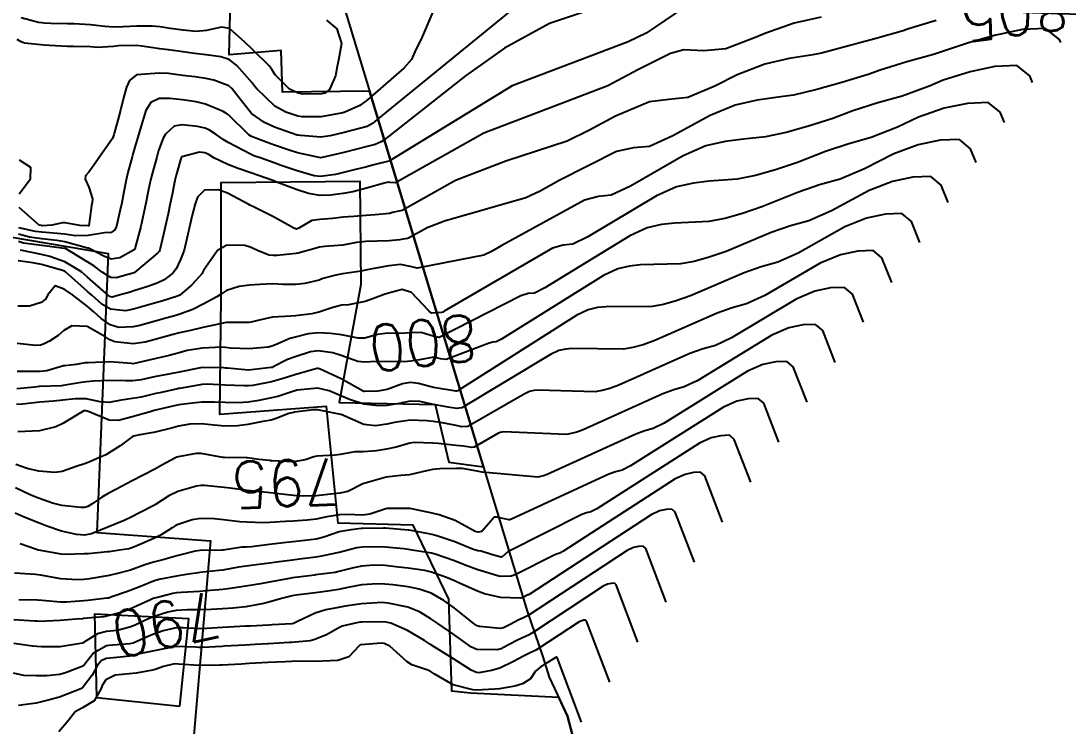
# Model space of a CAD drawing. Header units: metres. Extents: x 307586 to 320046, y 7427249 to 7434250.
# Drawn here: x 319571.8 to 319662.3, y 7429033.7 to 7429094.6 of the extents above; entities that cross this region are included whole.
import ezdxf
from ezdxf.enums import TextEntityAlignment as Align

# ---------------------------------------------------------------- set-up
doc = ezdxf.new("R2010")
doc.units = ezdxf.units.M
doc.header["$MEASUREMENT"] = 0
for name, color, linetype in [('Area', 45, 'Continuous'), ('Cotas', 45, 'Continuous'), ('Curvas de Nivel 1m', 11, 'Continuous'), ('Curvas de Nivel 5m', 15, 'Continuous'), ('Edificações', 30, 'Continuous')]:
    doc.layers.add(name, color=color, linetype=linetype)
doc.styles.add('Style-STANDARD', font='STANDARD.shx')

msp = doc.modelspace()

# ---------------------------------------------------------------- linework, layer by layer
at = {"layer": 'Area'}
msp.add_polyline3d([(319663.99, 7429095.126, 807.993), (319653.544, 7429095.484, 810.041), (319645.883, 7429095.957, 806.142), (319637.052, 7429095.741, 807.014), (319599.07, 7429097.872, 0.037), (319615.51, 7429043.608, 793.189), (319616.86, 7429039.648, 789.478), (319617.424, 7429037.908, 787.619), (319618.995, 7429034.544, 790.969), (319620.943, 7429027.214, 789.328)], dxfattribs=at)
at = {"layer": 'Curvas de Nivel 1m', "flags": 128}
for points, elevation in [([(319617.157, 7429097.99), (319602.556, 7429086.07), (319602.15, 7429085.711), (319601.701, 7429085.463), (319601.032, 7429085.285), (319599.696, 7429084.944), (319598.485, 7429084.648), (319597.692, 7429084.558), (319595.966, 7429084.677), (319595.693, 7429084.718), (319595.647, 7429084.727), (319593.7, 7429085.413), (319592.815, 7429085.824), (319591.712, 7429086.6), (319591.583, 7429086.731), (319591.032, 7429087.428), (319590.008, 7429088.747), (319589.745, 7429088.982), (319588.453, 7429089.473), (319587.751, 7429089.61), (319586.8, 7429089.742), (319585.754, 7429089.882), (319584.522, 7429090.046), (319583.755, 7429090.064), (319582.951, 7429090.028), (319581.754, 7429089.916), (319581.152, 7429089.452), (319580.894, 7429088.858), (319580.649, 7429087.941), (319580.379, 7429086.863), (319580.24, 7429086.332), (319579.843, 7429084.869), (319579.809, 7429084.752), (319579.689, 7429084.435), (319578.611, 7429082.886), (319578.232, 7429082.324), (319577.652, 7429081.513), (319577.355, 7429081.195), (319577.319, 7429080.903), (319577.636, 7429080.227), (319577.961, 7429079.23), (319577.934, 7429078.895), (319577.885, 7429078.63), (319577.644, 7429076.899), (319577.593, 7429076.881), (319576.879, 7429076.907), (319575.596, 7429077.148), (319575.367, 7429077.152), (319574.437, 7429076.932), (319573.634, 7429076.898), (319573.592, 7429076.897), (319573.557, 7429076.905), (319573.362, 7429076.943), (319571.616, 7429078.476)], 809), ([(319625.234, 7429096.983), (319617.442, 7429094.353), (319613.55, 7429092.226), (319610.188, 7429089.853), (319603.123, 7429084.298), (319602.911, 7429084.146), (319602.373, 7429083.912), (319601.684, 7429083.731), (319600.8, 7429083.5), (319599.679, 7429083.219), (319597.808, 7429082.792), (319597.674, 7429082.773), (319597.555, 7429082.78), (319595.678, 7429083.201), (319594.953, 7429083.415), (319593.685, 7429083.866), (319593.061, 7429084.084), (319591.692, 7429084.602), (319591.48, 7429084.732), (319589.71, 7429086.476), (319589.556, 7429086.597), (319589.25, 7429086.757), (319587.722, 7429087.393), (319586.92, 7429087.593), (319585.727, 7429087.757), (319584.653, 7429087.887), (319583.729, 7429087.884), (319583.001, 7429087.553), (319582.579, 7429086.837), (319582.078, 7429085.226), (319581.961, 7429084.846), (319581.683, 7429083.88), (319581.46, 7429083.067), (319581.401, 7429082.853), (319581.019, 7429081.489), (319580.864, 7429080.858), (319580.663, 7429079.829), (319580.486, 7429078.861), (319580.335, 7429078.14), (319580.032, 7429076.866), (319579.905, 7429076.552), (319579.587, 7429076.316), (319578.987, 7429076.279), (319577.584, 7429076.038), (319576.461, 7429076.034), (319575.585, 7429076.173), (319574.246, 7429076.273), (319573.587, 7429076.325), (319573.036, 7429076.397), (319571.59, 7429076.701)], 808), ([(319629.843, 7429096.27), (319625.805, 7429093.518), (319624.243, 7429092.786), (319614.222, 7429088.983), (319603.687, 7429082.521), (319603.672, 7429082.514), (319602.152, 7429082.117), (319601.664, 7429081.994), (319600.565, 7429081.715), (319599.656, 7429081.487), (319598.965, 7429081.329), (319597.65, 7429081.145), (319597.116, 7429081.201), (319595.657, 7429081.633), (319594.255, 7429082.103), (319593.667, 7429082.315), (319592.537, 7429082.717), (319591.893, 7429082.945), (319591.676, 7429083.047), (319591.017, 7429083.399), (319589.686, 7429084.092), (319589.267, 7429084.335), (319588.64, 7429084.766), (319588.08, 7429085.158), (319587.698, 7429085.327), (319587.027, 7429085.46), (319585.701, 7429085.611), (319585.009, 7429085.498), (319584.265, 7429084.814), (319584.059, 7429084.446), (319583.679, 7429083.381), (319583.524, 7429082.822), (319583.113, 7429081.366), (319582.978, 7429080.83), (319582.812, 7429080.01), (319582.583, 7429078.836), (319582.412, 7429078.037), (319582.127, 7429076.842), (319581.628, 7429074.904), (319581.607, 7429074.849), (319581.573, 7429074.817), (319580.312, 7429074.116), (319579.564, 7429074.018), (319578.946, 7429074.258), (319577.726, 7429074.898), (319577.62, 7429074.946), (319577.573, 7429074.943), (319577.524, 7429074.95), (319575.579, 7429075.516), (319574.882, 7429075.624), (319573.581, 7429075.753), (319572.521, 7429075.895), (319571.585, 7429076.174)], 807), ([(319640.911, 7429094.918), (319638.582, 7429094.394), (319636.053, 7429093.498), (319635.303, 7429093.169), (319632.698, 7429092.188), (319630.786, 7429091.999), (319629.069, 7429092.074), (319627.907, 7429091.77), (319625.077, 7429090.354), (319622.476, 7429088.975), (319618.955, 7429087.624), (319611.772, 7429084.897), (319604.143, 7429080.594), (319603.644, 7429080.64), (319603.571, 7429080.654), (319603.271, 7429080.586), (319601.638, 7429080.132), (319600.448, 7429079.808), (319599.633, 7429079.677), (319598.532, 7429079.547), (319597.631, 7429079.517), (319596.613, 7429079.691), (319595.636, 7429079.998), (319593.808, 7429080.698), (319593.644, 7429080.764), (319593.552, 7429080.794), (319591.654, 7429081.474), (319590.548, 7429081.852), (319589.664, 7429082.181), (319588.462, 7429082.768), (319587.963, 7429083.062), (319587.677, 7429083.2), (319587.217, 7429083.245), (319585.673, 7429082.852), (319585.645, 7429082.829), (319585.633, 7429082.8), (319585.199, 7429081.255), (319585.089, 7429080.806), (319584.836, 7429079.603), (319584.679, 7429078.809), (319584.493, 7429077.928), (319584.244, 7429076.813), (319584.121, 7429076.281), (319583.772, 7429074.818), (319583.712, 7429074.678), (319583.57, 7429074.51), (319581.584, 7429072.85), (319581.565, 7429072.837), (319580.018, 7429072.393), (319579.546, 7429072.418), (319578.802, 7429072.881), (319578.085, 7429073.419), (319577.561, 7429073.744), (319575.62, 7429074.92), (319575.573, 7429074.937), (319575.552, 7429074.941), (319573.575, 7429075.181), (319572.007, 7429075.393), (319571.579, 7429075.546)], 806), ([(319598.183, 7429094.654), (319599.063, 7429093.899), (319599.469, 7429092.635), (319599.209, 7429091.2), (319599.09, 7429090.64), (319598.968, 7429089.854), (319598.429, 7429088.65), (319598.038, 7429088.356), (319597.737, 7429088.279), (319596.149, 7429088.263), (319595.738, 7429088.338), (319594.988, 7429088.688), (319593.755, 7429089.94), (319593.457, 7429090.402), (319593.224, 7429090.708), (319591.784, 7429092.127), (319591.127, 7429092.737), (319589.805, 7429093.924), (319589.099, 7429094.053), (319587.803, 7429093.757), (319586.912, 7429093.679), (319585.803, 7429093.793), (319584.67, 7429093.945), (319583.805, 7429094.064), (319583.106, 7429094.131), (319581.806, 7429094.134), (319580.601, 7429094.066), (319579.805, 7429094.06), (319579.036, 7429094.112), (319577.806, 7429094.249), (319576.389, 7429094.332), (319575.807, 7429094.345), (319574.373, 7429094.368), (319573.807, 7429094.382), (319573.301, 7429094.44), (319571.812, 7429094.846)], 811), ([(319661.623, 7429092.72), (319661.509, 7429092.989), (319660.317, 7429093.928), (319658.306, 7429093.84), (319656.018, 7429093.36), (319653.655, 7429092.706), (319653.122, 7429092.509), (319650.625, 7429091.687), (319648.331, 7429091.065), (319646.015, 7429090.327), (319644.976, 7429089.964), (319642.697, 7429089.27), (319640.557, 7429088.674), (319638.544, 7429088.186), (319637.195, 7429087.995), (319635.395, 7429087.747), (319633.502, 7429087.323), (319631.317, 7429086.402), (319628.118, 7429084.654), (319626.078, 7429083.744), (319624.712, 7429083.61), (319623.25, 7429083.312), (319618.276, 7429080.805), (319616.649, 7429079.893), (319615.399, 7429079.317), (319608.375, 7429077.295), (319606.871, 7429076.725), (319605.272, 7429075.83), (319605.175, 7429075.8), (319604.985, 7429075.772), (319604.49, 7429075.665), (319603.583, 7429075.599), (319602.553, 7429075.566), (319601.582, 7429075.532), (319600.763, 7429075.436), (319599.579, 7429075.221), (319598.024, 7429075.1), (319597.577, 7429075.04), (319597.276, 7429074.963), (319596.244, 7429074.673), (319595.725, 7429074.525), (319595.571, 7429074.496), (319593.932, 7429074.334), (319593.569, 7429074.315), (319593.22, 7429074.356), (319592.274, 7429074.719), (319591.798, 7429074.949), (319591.576, 7429075.041), (319591.133, 7429075.179), (319589.578, 7429075.228), (319588.771, 7429074.762), (319587.555, 7429073.037), (319587.482, 7429072.853), (319587.441, 7429072.781), (319586.536, 7429071.792), (319585.524, 7429070.894), (319585.465, 7429070.86), (319585.32, 7429070.802), (319583.954, 7429070.38), (319583.517, 7429070.254), (319582.704, 7429070.021), (319581.511, 7429069.684), (319580.821, 7429069.545), (319579.511, 7429069.674), (319578.76, 7429070.126), (319577.897, 7429070.894), (319577.528, 7429071.225), (319575.629, 7429072.919), (319575.553, 7429072.969), (319575.476, 7429072.998), (319573.552, 7429073.542), (319572.823, 7429073.682), (319571.556, 7429073.853)], 804), ([(319659.193, 7429089.26), (319658.949, 7429089.839), (319657.834, 7429090.734), (319655.936, 7429090.649), (319653.781, 7429090.199), (319651.474, 7429089.463), (319650.332, 7429088.972), (319647.932, 7429088.093), (319645.812, 7429087.519), (319643.654, 7429086.81), (319641.924, 7429086.16), (319639.836, 7429085.496), (319637.903, 7429084.955), (319636.115, 7429084.559), (319634.213, 7429084.36), (319632.64, 7429084.165), (319630.962, 7429083.787), (319629, 7429082.931), (319624.448, 7429080.305), (319622.772, 7429079.526), (319621.674, 7429079.415), (319620.459, 7429079.11), (319613.338, 7429075.183), (319612.435, 7429074.661), (319611.771, 7429074.364), (319606.002, 7429073.221), (319605.561, 7429073.337), (319604.585, 7429073.548), (319603.561, 7429073.437), (319602.114, 7429073.157), (319601.557, 7429073.043), (319601.187, 7429072.983), (319599.554, 7429072.733), (319598.996, 7429072.638), (319597.877, 7429072.326), (319597.546, 7429072.201), (319596.315, 7429071.898), (319595.54, 7429071.815), (319594.407, 7429071.824), (319593.54, 7429071.862), (319592.427, 7429071.83), (319591.538, 7429071.767), (319590.641, 7429071.634), (319589.531, 7429071.296), (319589.204, 7429071.078), (319588.718, 7429070.762), (319587.516, 7429070.113), (319586.631, 7429069.67), (319585.507, 7429069.248), (319585.161, 7429069.148), (319583.991, 7429068.815), (319583.61, 7429068.71), (319583.501, 7429068.678), (319582.064, 7429068.272), (319581.492, 7429068.154), (319580.249, 7429068.105), (319579.495, 7429068.33), (319578.727, 7429068.882), (319578.083, 7429069.466), (319577.513, 7429069.941), (319576.25, 7429070.913), (319575.53, 7429071.421), (319574.745, 7429071.714), (319574.103, 7429070.934), (319573.899, 7429070.557), (319573.516, 7429070.251), (319572.507, 7429069.949), (319571.513, 7429069.95)], 803), ([(319656.753, 7429085.81), (319656.39, 7429086.692), (319655.35, 7429087.54), (319653.571, 7429087.464), (319651.544, 7429087.036), (319649.325, 7429086.267), (319647.513, 7429085.397), (319645.241, 7429084.503), (319643.298, 7429083.979), (319641.297, 7429083.299), (319638.864, 7429082.345), (319636.974, 7429081.719), (319635.252, 7429081.241), (319633.674, 7429080.913), (319631.24, 7429080.736), (319629.881, 7429080.578), (319628.421, 7429080.251), (319626.692, 7429079.473), (319620.749, 7429075.921), (319619.462, 7429075.304), (319618.638, 7429075.222), (319617.697, 7429074.953), (319608.354, 7429069.509), (319608.223, 7429069.433), (319608.122, 7429069.386), (319607.246, 7429069.341), (319607.019, 7429069.538), (319605.531, 7429071.123), (319604.706, 7429071.398), (319603.53, 7429071.066), (319603.17, 7429070.944), (319602.234, 7429070.599), (319601.52, 7429070.346), (319600.086, 7429070.055), (319599.517, 7429070.02), (319598.716, 7429069.843), (319597.511, 7429069.419), (319596.901, 7429069.274), (319595.507, 7429069.114), (319595.096, 7429069.095), (319593.506, 7429068.983), (319592.259, 7429068.719), (319591.672, 7429068.556), (319591.5, 7429068.535), (319589.7, 7429068.548), (319589.5, 7429068.528), (319588.044, 7429068.222), (319587.493, 7429068.104), (319586.429, 7429067.851), (319585.486, 7429067.64), (319584.811, 7429067.478), (319583.477, 7429067.102), (319583.259, 7429067.04), (319582.526, 7429066.834), (319581.471, 7429066.691), (319579.888, 7429066.866), (319579.475, 7429067.04), (319579.039, 7429067.317), (319577.492, 7429068.191), (319576.172, 7429068.234), (319575.487, 7429067.833), (319574.994, 7429067.411), (319574.236, 7429066.932), (319573.734, 7429066.674), (319573.469, 7429066.575), (319573.066, 7429066.543), (319571.47, 7429066.718)], 802), ([(319654.323, 7429082.36), (319653.835, 7429083.548), (319652.866, 7429084.347), (319651.201, 7429084.272), (319649.308, 7429083.876), (319647.189, 7429083.091), (319644.673, 7429081.797), (319642.551, 7429080.915), (319640.781, 7429080.437), (319638.951, 7429079.803), (319635.791, 7429078.515), (319634.114, 7429077.945), (319632.597, 7429077.521), (319631.226, 7429077.257), (319628.27, 7429077.114), (319627.124, 7429076.994), (319625.882, 7429076.716), (319624.392, 7429076.027), (319617.035, 7429071.519), (319616.153, 7429071.082), (319615.599, 7429071.026), (319614.969, 7429070.845), (319607.923, 7429067.226), (319607.485, 7429067.313), (319606.37, 7429067.671), (319605.489, 7429067.635), (319604.482, 7429067.576), (319603.488, 7429067.601), (319602.577, 7429067.503), (319601.482, 7429067.191), (319600.915, 7429067.182), (319599.486, 7429067.476), (319598.541, 7429067.591), (319597.488, 7429067.644), (319596.598, 7429067.557), (319595.482, 7429067.282), (319595.021, 7429067.143), (319593.969, 7429066.695), (319593.622, 7429066.547), (319593.471, 7429066.488), (319593.158, 7429066.393), (319591.468, 7429066.251), (319589.901, 7429066.313), (319589.469, 7429066.385), (319589.131, 7429066.416), (319587.468, 7429066.304), (319586.154, 7429066.106), (319585.464, 7429065.926), (319584.595, 7429065.675), (319583.459, 7429065.414), (319581.607, 7429065), (319581.454, 7429064.977), (319581.32, 7429064.986), (319579.456, 7429065.149), (319577.613, 7429065.056), (319577.454, 7429065.049), (319577.319, 7429065.037), (319576.547, 7429064.909), (319575.567, 7429064.803), (319575.451, 7429064.778), (319574.024, 7429064.354), (319573.443, 7429064.295), (319572.108, 7429064.295), (319571.443, 7429064.294)], 801), ([(319571.63, 7429079.661), (319572.608, 7429080.956), (319572.638, 7429081.935), (319571.659, 7429082.566)], 809), ([(319649.443, 7429075.45), (319648.724, 7429077.261), (319647.897, 7429077.957), (319646.466, 7429077.896), (319644.833, 7429077.55), (319642.955, 7429076.795), (319638.941, 7429074.528), (319637.169, 7429073.733), (319635.748, 7429073.35), (319634.263, 7429072.82), (319629.626, 7429070.83), (319628.392, 7429070.396), (319627.29, 7429070.085), (319626.313, 7429069.919), (319622.345, 7429069.891), (319621.61, 7429069.825), (319620.8, 7429069.64), (319619.822, 7429069.179), (319609.548, 7429062.647), (319609.531, 7429062.635), (319609.406, 7429062.593), (319609.348, 7429062.596), (319607.437, 7429062.907), (319606.143, 7429063.252), (319605.441, 7429063.349), (319604.756, 7429063.25), (319603.435, 7429062.743), (319602.608, 7429062.592), (319601.481, 7429062.561), (319601.432, 7429062.568), (319601.338, 7429062.611), (319599.443, 7429063.668), (319597.575, 7429064.525), (319597.452, 7429064.556), (319597.355, 7429064.554), (319595.446, 7429064.01), (319594.442, 7429063.691), (319593.44, 7429063.424), (319591.814, 7429063.102), (319591.436, 7429063.064), (319591.104, 7429063.066), (319589.437, 7429063.116), (319587.877, 7429063.206), (319587.437, 7429063.187), (319585.47, 7429062.837), (319585.433, 7429062.827), (319585.409, 7429062.824), (319585.315, 7429062.801), (319583.773, 7429062.471), (319583.427, 7429062.395), (319582.163, 7429062.098), (319581.42, 7429061.969), (319580.446, 7429061.831), (319579.414, 7429061.621), (319578.619, 7429061.678), (319577.419, 7429061.938), (319576.453, 7429061.944), (319575.412, 7429061.816), (319574.59, 7429061.75), (319573.41, 7429061.643), (319571.925, 7429061.479), (319571.408, 7429061.438)], 799), ([(319647.013, 7429072), (319646.171, 7429074.12), (319645.414, 7429074.763), (319644.096, 7429074.705), (319642.597, 7429074.389), (319640.849, 7429073.663), (319636.058, 7429070.872), (319634.477, 7429070.143), (319633.231, 7429069.807), (319631.922, 7429069.332), (319626.541, 7429066.985), (319625.529, 7429066.618), (319624.639, 7429066.372), (319623.85, 7429066.242), (319619.389, 7429066.287), (319618.853, 7429066.241), (319618.262, 7429066.108), (319617.545, 7429065.768), (319609.865, 7429061.154), (319609.412, 7429061.106), (319608.696, 7429061.235), (319607.417, 7429061.46), (319606.249, 7429061.719), (319605.421, 7429061.749), (319604.447, 7429061.54), (319603.415, 7429061.364), (319602.679, 7429061.326), (319601.416, 7429061.467), (319600.155, 7429061.889), (319599.426, 7429062.2), (319598.419, 7429062.64), (319597.435, 7429062.869), (319595.652, 7429062.677), (319595.479, 7429062.632), (319595.432, 7429062.619), (319593.967, 7429062.152), (319593.423, 7429062.022), (319592.335, 7429061.8), (319591.417, 7429061.655), (319590.548, 7429061.607), (319589.416, 7429061.62), (319588.509, 7429061.667), (319587.416, 7429061.667), (319586.616, 7429061.581), (319585.412, 7429061.419), (319584.894, 7429061.322), (319583.405, 7429060.953), (319583.301, 7429060.925), (319582.935, 7429060.827), (319581.398, 7429060.385), (319580.2, 7429060.057), (319579.395, 7429060.085), (319577.529, 7429060.889), (319577.403, 7429060.919), (319577.216, 7429060.893), (319575.392, 7429059.804), (319574.792, 7429059.523), (319573.385, 7429059.186), (319571.514, 7429059.098)], 798), ([(319644.573, 7429068.55), (319643.618, 7429070.979), (319642.928, 7429071.567), (319641.728, 7429071.517), (319640.361, 7429071.229), (319638.753, 7429070.546), (319633.163, 7429067.202), (319631.788, 7429066.555), (319630.715, 7429066.265), (319629.587, 7429065.854), (319623.446, 7429063.128), (319622.669, 7429062.844), (319621.986, 7429062.654), (319621.385, 7429062.56), (319616.431, 7429062.681), (319616.094, 7429062.654), (319615.72, 7429062.57), (319615.268, 7429062.356), (319610.379, 7429059.544), (319609.886, 7429059.514), (319609.394, 7429059.634), (319608.03, 7429059.891), (319607.397, 7429059.981), (319606.893, 7429060.033), (319605.398, 7429060.094), (319604.065, 7429059.904), (319603.395, 7429059.749), (319602.406, 7429059.608), (319601.394, 7429059.733), (319599.458, 7429060.574), (319599.403, 7429060.598), (319599.287, 7429060.631), (319597.408, 7429060.997), (319597.071, 7429060.992), (319595.404, 7429060.78), (319595.317, 7429060.768), (319594.933, 7429060.685), (319593.842, 7429060.252), (319593.397, 7429060.11), (319592.674, 7429059.989), (319591.393, 7429059.71), (319590.529, 7429059.601), (319589.391, 7429059.589), (319588.482, 7429059.669), (319587.393, 7429059.788), (319586.372, 7429059.765), (319585.391, 7429059.585), (319584.779, 7429059.416), (319583.385, 7429059.07), (319582.056, 7429058.84), (319581.514, 7429058.715), (319581.38, 7429058.647), (319580.341, 7429057.887), (319579.359, 7429057.252), (319579.113, 7429057.116), (319578.57, 7429056.878), (319577.723, 7429056.513), (319577.348, 7429056.364), (319576.539, 7429056.096), (319575.34, 7429055.677), (319574.698, 7429055.568), (319573.34, 7429055.691), (319572.316, 7429055.929), (319571.346, 7429056.283)], 797), ([(319642.143, 7429065.09), (319641.066, 7429067.84), (319640.445, 7429068.374), (319639.358, 7429068.325), (319638.125, 7429068.068), (319636.657, 7429067.43), (319630.268, 7429063.53), (319629.097, 7429062.964), (319628.198, 7429062.721), (319627.251, 7429062.373), (319620.352, 7429059.271), (319619.806, 7429059.067), (319619.332, 7429058.936), (319618.915, 7429058.871), (319613.478, 7429059.081), (319613.338, 7429059.07), (319613.183, 7429059.037), (319612.991, 7429058.944), (319610.945, 7429057.769), (319610.746, 7429057.741), (319610.022, 7429057.855), (319609.374, 7429057.92), (319607.821, 7429058.08), (319607.377, 7429058.114), (319605.769, 7429058.162), (319605.376, 7429058.104), (319604.188, 7429057.754), (319603.368, 7429057.594), (319602.495, 7429057.464), (319601.364, 7429057.376), (319600.623, 7429057.358), (319599.361, 7429057.137), (319598.93, 7429057.063), (319597.358, 7429056.98), (319597.087, 7429056.924), (319596.348, 7429056.665), (319595.351, 7429056.502), (319593.474, 7429056.576), (319593.352, 7429056.59), (319593.252, 7429056.602), (319592.347, 7429056.715), (319591.354, 7429056.835), (319591.246, 7429056.839), (319589.355, 7429056.872), (319589.218, 7429056.888), (319587.36, 7429057.217), (319586.922, 7429057.214), (319585.355, 7429056.939), (319585.254, 7429056.902), (319585.066, 7429056.803), (319583.959, 7429056.202), (319583.343, 7429055.867), (319581.391, 7429054.849), (319581.333, 7429054.818), (319580.05, 7429054.139), (319579.322, 7429053.763), (319578.757, 7429053.437), (319577.927, 7429052.884), (319577.552, 7429052.636), (319577.299, 7429052.542), (319576.95, 7429052.546), (319575.301, 7429052.728), (319574.508, 7429052.928), (319573.309, 7429053.374), (319572.649, 7429053.614), (319571.322, 7429054.25)], 796), ([(319637.273, 7429058.19), (319635.963, 7429061.563), (319635.475, 7429061.984), (319634.623, 7429061.949), (319633.649, 7429061.742), (319632.482, 7429061.221), (319624.445, 7429056.146), (319623.718, 7429055.787), (319623.165, 7429055.636), (319622.584, 7429055.421), (319614.154, 7429051.545), (319614.083, 7429051.516), (319614.025, 7429051.5), (319613.974, 7429051.492), (319612.882, 7429051.711), (319612.672, 7429051.722), (319612.386, 7429051.384), (319611.59, 7429050.485), (319611.282, 7429050.424), (319611.035, 7429050.492), (319609.297, 7429051.421), (319607.915, 7429051.913), (319607.306, 7429052.057), (319605.407, 7429052.463), (319605.312, 7429052.472), (319603.434, 7429052.456), (319603.311, 7429052.431), (319601.935, 7429051.969), (319601.302, 7429051.905), (319599.987, 7429051.939), (319599.302, 7429051.907), (319598.198, 7429051.742), (319597.297, 7429051.558), (319596.505, 7429051.451), (319595.293, 7429051.385), (319594.632, 7429051.347), (319593.291, 7429051.251), (319592.763, 7429051.236), (319591.291, 7429051.284), (319590.7, 7429051.327), (319589.294, 7429051.482), (319588.483, 7429051.57), (319587.296, 7429051.616), (319586.578, 7429051.496), (319585.287, 7429051.07), (319585.11, 7429050.978), (319584.845, 7429050.804), (319583.894, 7429050.197), (319583.274, 7429049.881), (319581.587, 7429049.166), (319581.265, 7429049.031), (319581.123, 7429048.992), (319580.296, 7429048.86), (319579.4, 7429048.73), (319579.261, 7429048.716), (319577.58, 7429048.565), (319577.258, 7429048.544), (319575.669, 7429048.502), (319575.257, 7429048.534), (319573.337, 7429048.864), (319573.262, 7429048.879), (319573.048, 7429048.943), (319571.715, 7429049.411)], 794), ([(319634.833, 7429054.73), (319633.412, 7429058.424), (319632.992, 7429058.79), (319632.253, 7429058.758), (319631.414, 7429058.582), (319630.396, 7429058.118), (319621.528, 7429052.448), (319621.024, 7429052.193), (319620.648, 7429052.092), (319620.25, 7429051.944), (319613.835, 7429048.737), (319613.348, 7429048.284), (319613.26, 7429048.251), (319612.517, 7429048.471), (319611.552, 7429048.772), (319611.266, 7429048.825), (319610.798, 7429048.965), (319609.274, 7429049.583), (319607.707, 7429050.097), (319607.28, 7429050.209), (319607.017, 7429050.271), (319605.488, 7429050.557), (319605.283, 7429050.595), (319605.243, 7429050.601), (319603.286, 7429050.759), (319603.107, 7429050.762), (319601.285, 7429050.728), (319601.169, 7429050.727), (319600.321, 7429050.62), (319599.427, 7429050.483), (319599.281, 7429050.444), (319597.938, 7429049.982), (319597.275, 7429049.822), (319596.302, 7429049.694), (319595.272, 7429049.588), (319594.459, 7429049.501), (319593.269, 7429049.345), (319591.695, 7429049.151), (319591.267, 7429049.133), (319590.88, 7429049.121), (319589.264, 7429048.866), (319589.157, 7429048.858), (319587.264, 7429048.851), (319586.845, 7429048.776), (319585.595, 7429048.457), (319585.256, 7429048.371), (319584.039, 7429048.024), (319583.248, 7429047.821), (319582.477, 7429047.599), (319581.237, 7429047.141), (319581.016, 7429047.072), (319580.119, 7429046.861), (319579.412, 7429046.688), (319579.231, 7429046.65), (319577.715, 7429046.398), (319577.227, 7429046.335), (319576.629, 7429046.301), (319575.228, 7429046.398), (319573.461, 7429046.707), (319573.231, 7429046.746), (319573.046, 7429046.757), (319571.232, 7429046.878)], 793), ([(319632.393, 7429051.28), (319630.86, 7429055.285), (319630.508, 7429055.596), (319629.883, 7429055.566), (319629.176, 7429055.419), (319628.312, 7429055.019), (319618.605, 7429048.741), (319618.333, 7429048.602), (319618.131, 7429048.549), (319617.917, 7429048.468), (319614.472, 7429046.75), (319614.151, 7429046.628), (319613.235, 7429046.604), (319613.062, 7429046.636), (319611.243, 7429047.177), (319610.174, 7429047.576), (319609.254, 7429047.937), (319607.57, 7429048.527), (319607.264, 7429048.604), (319605.585, 7429048.874), (319605.267, 7429048.92), (319604.856, 7429048.975), (319603.268, 7429049.123), (319601.832, 7429049.165), (319601.268, 7429049.14), (319600.813, 7429049.069), (319599.263, 7429048.667), (319599.235, 7429048.659), (319599.112, 7429048.632), (319597.597, 7429048.308), (319597.257, 7429048.255), (319595.844, 7429048.081), (319595.253, 7429048.007), (319594.083, 7429047.859), (319593.249, 7429047.749), (319592.327, 7429047.634), (319591.244, 7429047.5), (319590.581, 7429047.399), (319589.239, 7429047.147), (319588.893, 7429047.099), (319587.235, 7429046.934), (319587.095, 7429046.912), (319586.246, 7429046.785), (319585.231, 7429046.629), (319583.698, 7429046.345), (319583.227, 7429046.199), (319582.117, 7429045.732), (319581.218, 7429045.382), (319580.826, 7429045.245), (319579.725, 7429044.865), (319579.343, 7429044.737), (319579.211, 7429044.711), (319577.559, 7429044.535), (319577.207, 7429044.503), (319575.729, 7429044.388), (319575.205, 7429044.39), (319573.613, 7429044.53), (319573.207, 7429044.552), (319571.587, 7429044.584)], 792), ([(319629.963, 7429047.83), (319628.311, 7429052.149), (319628.024, 7429052.402), (319627.518, 7429052.381), (319626.94, 7429052.258), (319626.236, 7429051.932), (319615.678, 7429045.03), (319615.644, 7429045.015), (319615.615, 7429045.006), (319615.588, 7429044.998), (319615.111, 7429044.759), (319615.067, 7429044.742), (319614.932, 7429044.726), (319613.216, 7429044.782), (319611.841, 7429045.102), (319611.221, 7429045.341), (319609.731, 7429046.002), (319609.23, 7429046.23), (319608.564, 7429046.517), (319607.24, 7429046.983), (319606.673, 7429047.107), (319605.244, 7429047.3), (319604.401, 7429047.413), (319603.247, 7429047.532), (319602.28, 7429047.562), (319601.246, 7429047.494), (319600.505, 7429047.356), (319599.239, 7429047.016), (319598.918, 7429046.953), (319597.234, 7429046.728), (319597.165, 7429046.72), (319596.673, 7429046.658), (319595.231, 7429046.465), (319594.971, 7429046.424), (319593.227, 7429046.106), (319592.469, 7429045.955), (319591.223, 7429045.747), (319590.074, 7429045.594), (319589.22, 7429045.48), (319587.8, 7429045.345), (319587.218, 7429045.311), (319585.645, 7429045.221), (319585.217, 7429045.176), (319584.905, 7429045.115), (319583.684, 7429044.815), (319583.307, 7429044.724), (319583.212, 7429044.689), (319582.962, 7429044.575), (319581.202, 7429043.767), (319580.533, 7429043.523), (319579.187, 7429043.154), (319578.945, 7429043.114), (319577.184, 7429042.954), (319577.128, 7429042.947), (319576.539, 7429042.9), (319575.182, 7429042.787), (319573.399, 7429042.72), (319573.181, 7429042.728), (319572.977, 7429042.74), (319571.182, 7429042.851)], 791), ([(319625.093, 7429040.92), (319623.21, 7429045.874), (319623.055, 7429046.013), (319622.781, 7429046.002), (319622.467, 7429045.935), (319622.086, 7429045.76), (319616.058, 7429041.8), (319615.629, 7429041.538), (319615.176, 7429041.312), (319614.58, 7429041.038), (319613.47, 7429040.457), (319613.271, 7429040.35), (319613.161, 7429040.304), (319612.962, 7429040.264), (319611.161, 7429040.296), (319610.696, 7429040.495), (319609.179, 7429041.59), (319607.789, 7429042.524), (319607.197, 7429042.929), (319606.212, 7429043.554), (319605.207, 7429043.935), (319603.5, 7429044.287), (319603.21, 7429044.331), (319602.978, 7429044.35), (319601.209, 7429044.241), (319599.808, 7429044.023), (319599.206, 7429043.924), (319598.12, 7429043.725), (319597.201, 7429043.42), (319595.631, 7429042.673), (319595.337, 7429042.532), (319595.19, 7429042.502), (319593.478, 7429042.408), (319593.188, 7429042.394), (319591.598, 7429042.313), (319591.186, 7429042.29), (319589.72, 7429042.21), (319589.184, 7429042.18), (319587.848, 7429042.098), (319587.183, 7429042.088), (319585.808, 7429042.166), (319585.183, 7429042.151), (319584.079, 7429041.911), (319583.175, 7429041.594), (319582.638, 7429041.361), (319581.474, 7429040.845), (319581.162, 7429040.769), (319579.382, 7429040.646), (319579.16, 7429040.601), (319578.064, 7429039.97), (319577.184, 7429038.89), (319577.165, 7429038.867), (319577.142, 7429038.842), (319575.729, 7429038.316), (319575.131, 7429038.137), (319574.033, 7429038.027), (319573.129, 7429038.016), (319572.032, 7429038.054), (319571.132, 7429038.252)], 789), ([(319622.653, 7429037.47), (319620.66, 7429042.736), (319620.57, 7429042.817), (319620.411, 7429042.811), (319620.229, 7429042.772), (319620.008, 7429042.67), (319616.513, 7429040.377), (319616.263, 7429040.229), (319615.658, 7429039.932), (319615.155, 7429039.677), (319614.35, 7429039.249), (319613.145, 7429038.687), (319612.429, 7429038.471), (319611.356, 7429038.271), (319611.14, 7429038.288), (319610.692, 7429038.495), (319609.153, 7429039.489), (319607.487, 7429040.527), (319607.166, 7429040.731), (319606.655, 7429041.054), (319605.183, 7429041.923), (319603.74, 7429042.575), (319603.194, 7429042.674), (319601.246, 7429042.662), (319601.193, 7429042.657), (319601.152, 7429042.652), (319600.905, 7429042.613), (319599.522, 7429042.293), (319599.185, 7429042.132), (319598.234, 7429041.583), (319597.17, 7429041.143), (319596.775, 7429041.05), (319595.166, 7429040.889), (319594.969, 7429040.879), (319593.164, 7429040.782), (319593.089, 7429040.776), (319592.024, 7429040.717), (319591.162, 7429040.668), (319589.341, 7429040.568), (319589.161, 7429040.558), (319587.462, 7429040.465), (319587.16, 7429040.459), (319586.872, 7429040.486), (319585.16, 7429040.546), (319583.711, 7429040.261), (319583.156, 7429040.139), (319582.298, 7429039.976), (319581.152, 7429039.712), (319580.388, 7429039.62), (319579.149, 7429039.519), (319578.703, 7429039.318), (319578.374, 7429038.878), (319577.937, 7429038.076), (319577.114, 7429036.987), (319577.062, 7429036.942), (319576.954, 7429036.892), (319575.106, 7429036.18), (319574.131, 7429035.902), (319573.1, 7429035.648), (319571.577, 7429035.442)], 788), ([(319620.213, 7429034.01), (319618.111, 7429039.601), (319618.087, 7429039.623), (319618.043, 7429039.623), (319617.993, 7429039.611), (319617.93, 7429039.581), (319616.969, 7429038.953), (319616.901, 7429038.909), (319616.735, 7429038.828), (319616.25, 7429038.423), (319615.818, 7429037.745), (319615.126, 7429037.326), (319614.458, 7429037.112), (319613.12, 7429036.901), (319612.718, 7429036.867), (319611.117, 7429036.787), (319610.811, 7429036.799), (319609.124, 7429037.229), (319607.471, 7429038.194), (319607.141, 7429038.43), (319606.857, 7429038.534), (319605.562, 7429038.969), (319605.15, 7429039.224), (319603.642, 7429040.575), (319603.166, 7429040.816), (319602.9, 7429040.85), (319601.164, 7429040.703), (319601.092, 7429040.683), (319601.018, 7429040.611), (319600.124, 7429039.649), (319599.15, 7429039.352), (319598.486, 7429039.3), (319597.149, 7429039.265), (319595.747, 7429039.269), (319595.149, 7429039.251), (319594.609, 7429039.225), (319593.147, 7429039.152), (319591.492, 7429039.071), (319591.146, 7429039.053), (319590.844, 7429039.035), (319589.145, 7429038.942), (319588.965, 7429038.932), (319587.144, 7429038.908), (319585.385, 7429039.036), (319585.145, 7429039.041), (319584.936, 7429039.011), (319584.089, 7429038.811), (319583.384, 7429038.573), (319583.138, 7429038.507), (319581.734, 7429038.24), (319581.133, 7429038.185), (319579.914, 7429038.079), (319579.125, 7429037.663), (319578.807, 7429037.184), (319578.676, 7429036.874), (319578.12, 7429035.863), (319577.097, 7429035.249), (319576.48, 7429034.899), (319575.859, 7429034.13), (319575.067, 7429033.165)], 787)]:
    msp.add_lwpolyline(points, dxfattribs=dict(at, elevation=elevation))
at = {"layer": 'Curvas de Nivel 5m', "flags": 128}
for points, elevation in [([(319607.461, 7429095.582), (319606.452, 7429093.207), (319605.803, 7429091.91), (319605.537, 7429091.251), (319604.865, 7429090.51), (319601.948, 7429087.969), (319601.73, 7429087.771), (319601.059, 7429087.28), (319599.714, 7429086.677), (319599.679, 7429086.665), (319599.581, 7429086.632), (319597.709, 7429086.299), (319596.087, 7429086.298), (319595.71, 7429086.366), (319594.67, 7429086.69), (319593.721, 7429087.226), (319592.163, 7429088.724), (319591.97, 7429088.952), (319591.748, 7429089.235), (319590.424, 7429090.743), (319589.77, 7429091.247), (319589.054, 7429091.481), (319587.776, 7429091.649), (319586.789, 7429091.779), (319585.78, 7429091.91), (319584.518, 7429092.077), (319583.783, 7429092.176), (319582.225, 7429092.405), (319581.787, 7429092.454), (319580.222, 7429092.43), (319579.785, 7429092.365), (319578.388, 7429092.287), (319577.784, 7429092.335), (319576.315, 7429092.385), (319575.785, 7429092.387), (319574.258, 7429092.463), (319573.786, 7429092.503), (319572.085, 7429092.669), (319571.79, 7429092.777), (319571.47, 7429092.973)], 810), ([(319650.847, 7429094.608), (319648.387, 7429093.861), (319648.006, 7429093.741), (319645.557, 7429093.044), (319643.21, 7429092.391), (319640.956, 7429091.789), (319640.193, 7429091.65), (319638.152, 7429091.331), (319636.041, 7429090.858), (319633.664, 7429089.919), (319631.737, 7429088.944), (319629.388, 7429087.965), (319627.75, 7429087.806), (319626.101, 7429087.605), (319623.148, 7429086.351), (319620.861, 7429085.121), (319618.976, 7429084.199), (319613.665, 7429082.459), (319609.323, 7429080.814), (319604.706, 7429078.221), (319604.424, 7429078.144), (319603.888, 7429078.035), (319603.614, 7429077.961), (319602.378, 7429077.831), (319601.61, 7429077.778), (319600.533, 7429077.697), (319599.608, 7429077.622), (319598.742, 7429077.507), (319597.604, 7429077.421), (319596.924, 7429077.346), (319595.794, 7429076.678), (319595.656, 7429076.616), (319595.592, 7429076.609), (319595.37, 7429076.682), (319593.608, 7429077.677), (319591.773, 7429078.575), (319591.622, 7429078.647), (319591.471, 7429078.732), (319589.632, 7429079.695), (319588.857, 7429079.984), (319587.635, 7429079.962), (319587.047, 7429079.367), (319586.83, 7429078.788), (319586.581, 7429077.818), (319586.344, 7429076.792), (319586.208, 7429076.172), (319585.887, 7429074.797), (319585.811, 7429074.557), (319585.565, 7429073.966), (319585.19, 7429073.17), (319584.913, 7429072.806), (319584.145, 7429072.213), (319583.539, 7429071.92), (319582.736, 7429071.631), (319581.529, 7429071.26), (319581.213, 7429071.168), (319580.156, 7429070.864), (319579.655, 7429070.735), (319579.522, 7429070.741), (319579.442, 7429070.791), (319579.349, 7429070.873), (319577.546, 7429072.465), (319577.01, 7429072.905), (319575.562, 7429073.784), (319574.265, 7429074.234), (319573.565, 7429074.396), (319571.747, 7429074.79)], 805), ([(319651.883, 7429078.9), (319651.278, 7429080.403), (319650.382, 7429081.153), (319648.831, 7429081.081), (319647.072, 7429080.715), (319645.066, 7429079.933), (319641.814, 7429078.171), (319639.86, 7429077.324), (319638.262, 7429076.89), (319636.605, 7429076.309), (319632.712, 7429074.677), (319631.253, 7429074.17), (319629.945, 7429073.806), (319628.772, 7429073.592), (319625.307, 7429073.503), (319624.367, 7429073.41), (319623.342, 7429073.18), (319622.102, 7429072.595), (319613.298, 7429067.09), (319612.843, 7429066.86), (319612.561, 7429066.83), (319612.242, 7429066.739), (319608.53, 7429065.331), (319608.032, 7429065.39), (319607.463, 7429065.549), (319606.208, 7429065.3), (319605.459, 7429065.183), (319604.89, 7429065.135), (319603.459, 7429065.176), (319601.995, 7429065.138), (319601.458, 7429065.108), (319600.898, 7429065.176), (319599.463, 7429065.671), (319598.74, 7429065.912), (319597.467, 7429066.1), (319596.798, 7429065.998), (319595.462, 7429065.578), (319594.818, 7429065.328), (319593.574, 7429064.699), (319593.49, 7429064.662), (319593.452, 7429064.651), (319593.388, 7429064.637), (319591.45, 7429064.406), (319589.618, 7429064.581), (319589.451, 7429064.601), (319589.307, 7429064.607), (319587.451, 7429064.635), (319587.287, 7429064.617), (319585.447, 7429064.25), (319584.232, 7429064.025), (319583.443, 7429063.864), (319582.179, 7429063.577), (319581.439, 7429063.482), (319580.809, 7429063.487), (319579.439, 7429063.52), (319578.025, 7429063.478), (319577.438, 7429063.423), (319576.981, 7429063.361), (319575.426, 7429063.095), (319575.273, 7429063.074), (319573.424, 7429063.008), (319573.365, 7429063), (319572.989, 7429062.947), (319571.421, 7429062.797)], 800), ([(319639.703, 7429061.64), (319638.514, 7429064.701), (319637.961, 7429065.18), (319636.991, 7429065.137), (319635.888, 7429064.906), (319634.566, 7429064.32), (319627.359, 7429059.841), (319626.406, 7429059.374), (319625.682, 7429059.179), (319624.915, 7429058.893), (319617.251, 7429055.406), (319616.945, 7429055.292), (319616.679, 7429055.219), (319616.445, 7429055.183), (319611.64, 7429055.593), (319611.345, 7429055.661), (319609.932, 7429055.919), (319609.347, 7429055.933), (319607.967, 7429055.903), (319607.346, 7429055.837), (319606.435, 7429055.635), (319605.341, 7429055.385), (319604.6, 7429055.308), (319603.339, 7429055.17), (319601.333, 7429054.61), (319600.02, 7429053.929), (319599.325, 7429053.807), (319598.288, 7429053.676), (319597.322, 7429053.551), (319596.186, 7429053.531), (319595.322, 7429053.595), (319594.307, 7429053.706), (319593.324, 7429053.813), (319592.515, 7429053.902), (319591.326, 7429054.037), (319589.857, 7429054.215), (319589.328, 7429054.274), (319587.638, 7429054.459), (319587.33, 7429054.461), (319586.954, 7429054.4), (319585.324, 7429053.947), (319584.557, 7429053.571), (319583.408, 7429052.819), (319583.348, 7429052.784), (319583.312, 7429052.759), (319582.038, 7429052.103), (319581.296, 7429051.717), (319580.708, 7429051.44), (319579.283, 7429050.87), (319577.887, 7429050.274), (319577.276, 7429050.172), (319576.587, 7429050.211), (319575.279, 7429050.516), (319574.013, 7429050.933), (319573.286, 7429051.219), (319572.049, 7429051.717), (319571.294, 7429052.073)], 795), ([(319627.523, 7429044.37), (319625.76, 7429049.011), (319625.541, 7429049.209), (319625.148, 7429049.19), (319624.704, 7429049.098), (319624.158, 7429048.842), (319615.601, 7429043.229), (319615.199, 7429043.024), (319614.786, 7429042.855), (319614.041, 7429042.452), (319613.485, 7429042.161), (319613.188, 7429042.1), (319611.395, 7429042.282), (319611.191, 7429042.339), (319610.935, 7429042.493), (319609.207, 7429043.876), (319608.31, 7429044.519), (319607.219, 7429045.141), (319606.191, 7429045.514), (319605.224, 7429045.698), (319603.923, 7429045.876), (319603.227, 7429045.945), (319602.598, 7429045.961), (319601.225, 7429045.864), (319600.175, 7429045.669), (319599.221, 7429045.472), (319598.498, 7429045.359), (319597.218, 7429045.193), (319595.519, 7429044.979), (319595.215, 7429044.926), (319594.308, 7429044.689), (319593.21, 7429044.376), (319592.777, 7429044.275), (319591.205, 7429043.972), (319590.097, 7429043.848), (319589.203, 7429043.798), (319588.22, 7429043.743), (319587.202, 7429043.713), (319586.138, 7429043.722), (319585.202, 7429043.671), (319584.481, 7429043.526), (319583.196, 7429043.115), (319582.532, 7429042.83), (319581.638, 7429042.391), (319581.183, 7429042.209), (319580.093, 7429041.942), (319579.173, 7429041.838), (319578.398, 7429041.65), (319577.199, 7429040.89), (319577.181, 7429040.871), (319577.163, 7429040.862), (319577.103, 7429040.832), (319575.159, 7429040.519), (319573.571, 7429040.524), (319573.159, 7429040.545), (319572.779, 7429040.565), (319571.161, 7429040.794)], 790)]:
    msp.add_lwpolyline(points, dxfattribs=dict(at, elevation=elevation))
at = {"layer": 'Edificações'}
for points in [[(319620.943, 7429027.214), (319618.995, 7429034.544), (319618.244, 7429036.153), (319610.635, 7429036.516), (319609.011, 7429036.696), (319608.74, 7429044.624), (319605.674, 7429051.021), (319599.179, 7429051.201), (319598.187, 7429061.292), (319588.979, 7429060.598), (319589.07, 7429070.779), (319589.073, 7429080.641), (319601.07, 7429080.731), (319601.16, 7429071.811), (319599.266, 7429061.63), (319607.564, 7429061.45), (319608.745, 7429056.464), (319611.739, 7429056.054), (319601.903, 7429088.521), (319594.367, 7429088.421), (319594.277, 7429092.024), (319589.767, 7429091.664), (319589.886, 7429096.417), (319560.092, 7429099.322)], [(319570.644, 7429075.962), (319579.316, 7429074.482), (319578.333, 7429050.386), (319588.164, 7429049.665), (319586.187, 7429026.845)], [(319585.5, 7429035.388), (319586.301, 7429042.927), (319578.124, 7429043.327), (319578.296, 7429036.131), (319585.5, 7429035.388)]]:
    msp.add_lwpolyline(points, dxfattribs=at)

# ---------------------------------------------------------------- texts
at = {"layer": 'Cotas', "style": 'Style-STANDARD'}
for s, rotation, p in [('805', 187.4435, (319657.647, 7429095.331, 805)), ('800', 186.64296, (319606.535, 7429066.761, 800)), ('795', 182.1109, (319594.674, 7429054.653, 795)), ('790', 192.36074, (319584.304, 7429042.439, 790))]:
    msp.add_text(s, height=4, rotation=rotation, dxfattribs=at).set_placement(p, align=Align.MIDDLE_CENTER)

doc.saveas('drawing.dxf')
